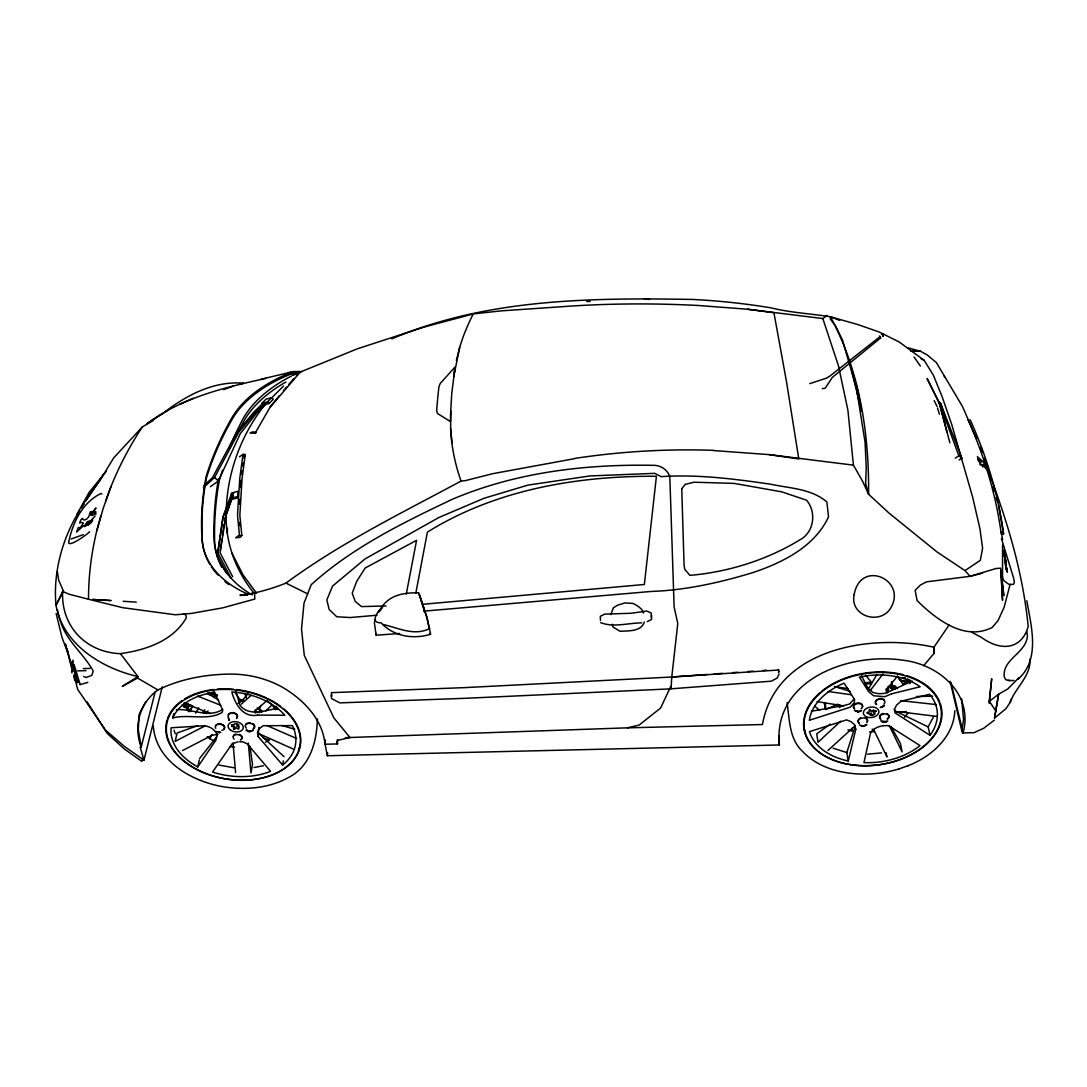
<?xml version="1.0" encoding="UTF-8"?>
<svg xmlns="http://www.w3.org/2000/svg" width="1087" height="1087" viewBox="0 0 1087 1087"><rect width="100%" height="100%" fill="white"/><g stroke="black" fill="none" stroke-linecap="round" stroke-linejoin="round"><path stroke-width="1.5" d="M1002.527 577.143L1002.567 545.09M967.797 419.799L968.245 420.234C984.333 456.268 996.072 494.802 1001.249 533.921L1003.559 533.853C998.369 494.721 986.52 456.187 970.378 420.166L969.93 419.731M337.513 739.676L337.459 743.943L325.108 744.242L325.122 740.532A10.204 1.726 89.5 0 0 325.19 739.785M231.422 496.963L231.517 493.09L237.917 491.297L237.808 496.46L231.395 498.254L233.284 499.055L238.107 497.71M450.765 411.049L450.629 428.631L451.866 442.857A512.684 298.151 -0.1 0 0 460.263 478.769L461.065 481.065L465.318 480.644L492.52 473.728L574.874 458.605M391.809 338.886C486.242 298.463 591.151 297.743 692.174 299.428C718.548 300.732 744.853 303.518 770.9 307.825C790.453 312.73 810.916 313.613 830.414 316.779L830.332 319.13L835.319 325.665L842.534 340.122L856.61 389.228L865.075 442.3L866.257 467.953L865.605 483.484L868.581 494.218L888.881 512.982L936.994 551.924L964.984 570.607L970.08 576.314L996.072 568.501L1000.624 568.188L1003.831 595.69L1000.964 571.151L1002.527 600.296L1001.141 574.33M852.181 728.141L852.072 731.157L847.887 729.812M399.717 633.49L376.184 635.202L376.251 633.544M255.2 713.058L255.35 709.689M57.434 571.857L58.616 580.132L63.494 591.179L62.638 591.464C60.913 626.52 86.05 652.363 120.426 653.667L137.94 676.576L122.274 686.373L137.533 678.084L137.94 676.576C101.634 668.192 63.182 644.605 56.008 605.282C52.937 572.509 62.326 538.242 79.65 510.469M139.068 714.295L138.294 729.825L141.188 747.136L140.155 747.163L143.973 760.126L124.489 746.497L105.425 730.016L77.707 689.457L73.916 674.918M779.134 735.763L779.365 744.975L327.35 755.75L324.728 742.244A106.866 70.492 9.1 0 0 286.588 689.783A73.617 49.119 8.8 0 0 229.683 674.103A138.973 90.697 8.2 0 0 191.312 678.397L185.32 679.837A138.973 90.697 8.2 0 0 157.914 689.96C139.625 702.976 133.225 726.347 141.188 747.136L155.196 691.794M240.811 483.674L241.015 480.359M239.724 504.164L240.023 499.178M240.716 487.574L241.124 480.943M779.365 744.975C772.667 679.674 849.151 652.173 902.359 660.135C938.57 663.994 973.735 693.873 963.109 732.842A5.897 1.182 86.6 0 1 962.335 732.285A10.299 2.038 86.5 0 0 961.791 730.749L950.16 681.372M226.3 508.879C227.713 470.916 241.722 433.509 265.554 403.943M954.807 710.667C953.761 737.149 931.002 757 907.686 765.846M886.978 693.017L887.413 688.397L896.897 676.861M670.761 686.386L660.611 708.045L639.142 725.043L627.335 727.842L345.353 737.665M989.184 702.175L991.697 678.777L989.184 703.398M671.657 677.975L677.785 623.503L674.117 606.899L669.809 476.378A17.541 17.406 -54.8 0 0 655.108 465.358C585.988 463.945 516.271 472.084 452.233 499.327C402.733 522.82 352.134 547.59 311.29 584.629L304.02 603.04L301.52 628.993L304.292 655.407L333.872 717.896L349.987 737.543L337.296 740.437M241.871 473.878L242.306 470.644M241.871 474.435L242.306 471.187M242.945 466.337L243.379 463.089M244.031 458.238L245.254 454.515L242.034 478.796L239.847 515.265L241.83 535.47L240.349 537.236L235.689 537.848L238.338 535.742L241.83 535.47M245.254 454.515L243.012 454.352L239.751 478.633L237.51 515.116L239.466 535.32M454.855 368.289L453.659 376.931L459.692 347.378A502.072 286.764 -0.5 0 1 472.301 315.855L473.307 313.912L500.835 310.896L573.651 305.909A498.811 225.485 0.8 0 1 697.786 305.474M327.35 755.75L327.73 753.019M220.199 550.661L221.87 539.125M222.359 535.823L224.031 524.287M224.506 520.986L224.982 517.684M317.39 718.86C316.847 741.579 310.203 766.811 288.204 777.667C269.549 787.898 247.428 790.004 226.599 787.273C194.07 782.789 155.821 762.218 153.294 725.885M961.791 730.749L963.571 719.621L961.628 698.724M1029.892 659.143C1031.414 675.543 1015.176 687.976 1010.013 702.569L1005.991 708.67L994.537 718.072L998.559 694.267L1007.744 689.009L1018.736 677.853M282.634 765.058A65.071 43.127 8.9 0 0 292.444 725.613L263.203 725.708L258.624 729.268L257.47 733.154L258.258 736.646L282.634 765.058L283.327 760.859M994.537 718.072L998.559 694.267L989.347 701.292L995.801 710.939M258.258 736.646L258.828 727.366M415.791 593.339L427.395 532.114C495.808 489.571 577.007 475.861 656.426 476.255L644.36 584.493L422.87 604.29M779.148 673.967L777.137 678.098L771.254 681.182L671.059 688.818L671.752 677.011L464.421 687.636L331.318 692.65L331.97 696.142M406.293 594.086L416.579 540.307L365.123 568.039L356.781 581.232L352.202 593.217L355.245 601.41L361.509 606.6L386.089 605.962M244.453 455.005L243.855 456.255M217.183 734.866C215.199 729.554 209.954 726.524 204.546 725.749L171.148 727.76A60.913 40.328 8.9 0 0 197.78 766.919L199.301 759.922M204.234 712.936L206.503 713.357M203.554 710.993L203.201 712.583L204.804 709.77M190.279 709.757L189.763 711.55L192.793 706.115M186.815 705.015L187.426 703.737L186.815 705.015L185.388 705.015L184.586 703.751L186.91 704.593M188.459 711.577A7.405 4.932 10.4 0 0 186.815 708.425L186.869 708.167M217.251 734.255L215.973 740.057L197.78 766.919M190.741 704.539A4.891 3.275 10.3 0 1 184.274 706.74L183.757 705.273A4.226 2.826 10.3 0 1 182.956 704.689M183.757 705.273L184.016 707.189A10.761 7.147 10.3 0 1 190.143 710.341L192.29 706.482M186.516 702.881L185.007 703.316L186.42 703.303M848.268 761.022L855.7 729.581L855.129 726.347L846.841 752.557L848.268 761.022A66.606 44.472 -7.8 0 1 809.489 731.633L846.528 719.907L850.904 721.591L854.531 724.662L855.7 729.581M172.779 717.923A64.065 42.461 8.9 0 1 214.587 692.419L222.781 710.3L221.979 712.556C207.712 720.953 188.567 713.833 172.779 717.923L173.784 713.738M143.973 760.126L162.262 686.821M382.542 607.687L378.656 610.948C374.254 617.552 372.732 622.878 381.116 622.865C393.779 636.588 413.237 639.482 430.574 634.278L427.15 617.851L418.767 592.741C401.293 592.823 387.556 595.078 378.439 612.294L380.844 610.079M456.35 360.395L459.692 347.378M461.065 481.065C401.592 513.064 340.476 542.916 285.949 583.121C271.139 589.113 256.07 593.189 240.431 595.486L254.575 593.285L254.82 599.046L222.618 607.878L191.312 613.421L175.374 614.78L122.79 607.701L88.509 599.236A657.431 432.843 2.1 0 1 96.92 530.266L103.211 508.349L110.806 487.03A655.583 430.479 2 0 1 142.315 426.946L153.213 420.465M1010.095 584.371L1004.157 607.212L998.043 620.636L992.254 627.403C964.617 641.575 935.989 619.223 917.143 600.635L915.118 590.377L920.444 584.983L926.559 581.844L970.08 576.314L982.553 573.175M610.867 614.576L613.326 607.891L617.416 605.282L624.971 602.905L633.178 603.462C637.24 605.758 642.172 608.204 643.572 613.041M96.92 530.266L100.928 515.591M142.818 758.413L141.908 761.43L124.421 749.052L107.26 733.453L86.906 701.658M887.685 690.218L886.394 689.511M884.03 705.259L882.739 706.944L880.497 707.46M893.229 688.057L894.153 688.302L893.106 687.881M95.805 514.545L95.738 511.692L94.718 512.67C93.536 514.776 95.452 514.817 91.199 515.51L95.982 507.942L90.615 514.586L91.58 511.624L90.343 511.855L88.794 516.678L86.824 518.975C80.764 522.521 84.392 515.129 80.696 520.225L79.65 523.078L80.832 522.303L83.4 522.956C80.452 527.63 80.479 528.065 78.346 527.508L76.552 532.032L83.577 525.66C84.406 529.899 91.784 518.037 91.471 521.733L87.721 525.238L91.104 522.847L92.735 519.871L84.596 525.823L87.109 521.787L90.873 520.51L95.085 516.176M225.512 516.243L233.202 495.658M105.561 501.175L110.806 487.03M933.651 716.564L928.176 726.877L930.051 735.342L895.009 712.882L894.37 709.349L896.653 705.042L901.014 701.21L929.616 694.294A65.533 43.738 -7.8 0 1 930.051 735.342M994.374 720.097L983.64 728.317L973.979 732.665L962.933 732.937M232.686 576.749L220.117 552.807L225.865 515.972L233.528 493.158L231.558 493.824L223.297 515.985L217.821 552.93L231.069 578.325M1010.013 702.569L1011.617 698.873M255.105 433.36L256.328 432.395L252.918 431.852L250.119 432.857L255.105 433.36L262.021 421.117M866.23 724.73L863.975 726.333L860.877 725.518M265.785 414.704L269.889 407.53L298.327 374.308L295.08 373.792L292.389 374.784M210.334 486.718L218.365 481.011L240.227 433.754L256.817 412.761L265.663 404.119M76.946 514.3L89.093 492.37L106.173 471.5M73.998 664.32L80.207 684.538M213.813 740.763L209.777 738.725L211.775 734.703M260.907 705.463L259.467 708.235L262.443 711.808M99.27 481.595L113.687 457.899L142.315 426.946M62.747 592.592L56.008 605.282L62.638 591.464L69.228 594.263L88.509 599.236M139.802 712.923L145.631 701.93M876.774 674.742L868.622 688.56M203.351 487.764L214.574 477.465L238.76 432.218L255.812 411.837L264.29 403.535M883.921 705.327L881.978 706.863M873.432 710.219L871.502 711.836C870.877 708.751 867.956 708.642 869.722 712.08C864.355 712.012 867.317 713.942 871.978 714.798C875.578 715.722 867.141 715.912 871 713.344L872.304 714.567L874.369 714.553C876.244 711.632 874.193 714.254 873.445 712.325L876.367 711.02L873.472 711.577L874.369 710.626L873.432 710.219A3.818 2.568 -7.8 0 1 872.807 710.789M195.538 713.194L198.704 707.732M206.435 713.683L208.025 710.871M644.387 622.009C641.126 631.832 628.395 630.732 620.079 631.275L613.014 627.036L612.198 624.237M262.497 420.452L265.31 415.37M184.491 704.172L185.103 702.895M882.522 334.32L882.848 336.399L882.929 334.47L881.584 333.994L882.929 334.47L883.378 336.25L882.793 333.913L883.092 334.755M103.537 474.258L85.669 500.903L101.716 477.071M949.046 625.066L933.937 647.227A10.734 3.574 -83.7 0 0 934.209 649.646A6.087 1.889 -85.2 0 1 933.95 653.504L923.665 665.679M83.142 504.11L100.058 479.965M81.457 507.928L84.175 504.096M894.139 688.03L893.174 687.799L894.18 688.112M199.6 758.522L216.653 736.85M866.122 724.608L863.92 725.926L861.257 725.6M89.542 531.638C88.686 533.622 65.763 549.832 68.943 541C72.992 521.977 82.775 502.248 101.05 493.471L101.784 494.096M882.97 674.022L870.157 690.639M247.999 693.56L241.939 700.979L238.026 703.384M853.838 699.226L849.694 703.928L844.504 705.422L811.418 711.251M270.228 406.755L279.359 395.668M283.422 390.749L286.465 387.054M904.438 717.311L908.406 712.596M880.171 338.505L880.837 337.744L832.329 377.379L825.182 388.263L822.343 388.643M288.666 384.54L294.183 378.262M892.332 687.786L894.275 686.998L894.791 687.731L894.193 688.941L892.332 687.786L892.957 688.981M892.427 688.248L894.37 687.473L894.886 688.193M894.791 687.731L894.193 688.941M269.168 403.481L273.231 399.242L271.533 397.706L265.989 399.16L261.899 403.386L263.611 404.921L269.168 403.481L267.47 401.945L261.899 403.386M267.47 401.945L271.533 397.706M1017.853 679.375C1040.68 659.782 1031.223 626.275 1026.807 600.771M271.546 397.978L283.53 386.034M263.638 402.516L253.991 411.987L236.871 432.409L212.468 477.669L203.853 485.658M265.595 710.966L272.103 704.879L267.035 700.639M840.672 721.184L818.022 742.285L816.731 733.861L830.142 724.173M855.686 710.585L857.86 711.876L860.741 711.061M879.111 337.364L830.183 375.83L826.5 378.167L809.761 383.616M827.9 750.56L855.238 725.572M241.3 704.159L251.043 695.435M188.567 708.873L188.662 710.164M254.82 711.197L267.157 700.354M887.522 690.068L886.435 690.408M239.453 456.825L243.012 454.352M296.316 375.708L301.425 371.577L357.324 348.818L423.726 327.16L473.307 313.912M222.645 709.363C209.247 718.507 191.203 708.398 176.393 709.716M165.496 411.429C187.861 394.445 214.587 380.776 243.474 383.195L240.213 384.336M697.8 305.447L747.543 309.238L822.818 318.545L827.302 315.339M251.586 731.116L248.407 731.619L246.491 729.73M860.768 710.681L858.132 711.523L855.809 710.626M955.296 458.184L958.816 455.766L961.859 458.17L959.114 459.964M886.87 721.523C883.527 723.235 877.752 720.504 886.218 721.496M964.984 570.607L980.338 560.294L982.607 548.201L979.93 528.69L972.607 496.976L951.75 424.528L941.913 396.103L933.325 375.11L924.181 360.313L899.058 341.902L879.532 332.133L857.521 324.442L830.414 316.779C859.722 370.504 869.206 433.645 868.581 494.218L862.616 481.31L853.417 465.141L847.901 410.179L838.43 365.708L822.818 318.545M167.303 410.709L147.112 423.604C181.801 397.611 224.696 387.38 266.274 378.344M375.205 619.712L374.376 622.851L376.184 635.202M866.882 724.798L863.092 726.401L859.314 724.988M884.492 705.857L880.28 707.447M265.486 742.204L269.576 740.03L263.136 738.046M205.063 725.899L175.17 741.361L177.113 733.005L197.807 725.572M182.548 750.546L212.278 735.165L217.984 734.432M251.477 730.953L247.985 731.048M647.241 621.601L651.561 619.468L651.548 615.337M253.461 730.192L249.915 731.768L246.11 730.369M912.197 681.06L889.125 691.631L884.111 693.465L878.486 693.683L873.024 692.541L867.997 688.411L861.461 675.747M220.675 732.339L218.963 732.624M837.819 704.159L825.549 709.607L825.495 703.357M179.803 404.201L193.445 398.263M908.583 681.916L902.699 683.94L908.284 681.169A8.112 5.503 -9.1 0 1 899.275 678.886L897.318 676.032M861.556 710.585L858.254 711.917L854.45 710.477M887.766 720.953L884.465 722.271L880.687 720.844M83.319 534.655L71.158 538.989M223.691 389.608L233.121 386.198M787.056 702.623C789.624 719.363 789.04 738.956 802.573 751.43C810.657 760.085 821.296 765.9 832.479 769.514C854.097 776.036 877.562 775.411 899.085 768.889M898.745 769.012L908.229 765.656M886.34 689.226L887.726 689.878M80.153 684.661L87.816 682.364M214.424 691.821L211.557 692.609L217.414 695.748M429.691 628.558C413.848 636.452 398.345 627.797 383.004 624.495M261.138 379.186L293.558 371.564L301.425 371.577M263.38 765.751L254.032 767.531M120.426 653.667C145.223 650.067 171.8 641.588 185.619 619.019A3.533 2.989 -53.6 0 0 184.912 614.427L183.336 614.101M278.014 708.344C266.002 709.96 249.263 717.175 239.982 705.273L235.838 691.346M881.489 752.897L867.494 754.201M219.887 732.597L216.313 731.497M864.994 682.84L871.285 682.106L865.578 675.217M1026.835 631.452L1027.432 636.194C1025.734 653.654 1002.105 658.926 1004.279 677.024L1005.828 679.755L1010.149 680.435M641.697 622.851C628.232 622.973 613.381 627.756 600.608 622.62M287.878 372.692L299.808 371.577M377.08 615.215L350.286 617.538L336.753 616.764L329.157 609.494L326.834 599.875L332.581 586.056L365.123 558.867L438.876 517.507L483.864 498.335L527.969 485.101L590.024 475.929L654.795 473.348L661.127 476.649C697.705 474.177 734.241 478.946 770.384 484.15C789.665 488.376 811.065 488.484 826.854 501.922L828.539 516.801C814.747 546.734 782.477 562.699 752.652 572.672C719.703 582.618 685.693 590.268 651.195 591.45L423.808 611.152M220.022 732.203L218.623 732.162M778.605 670.027L671.752 677.011L707.324 674.456M714.105 673.967L722.57 673.356M732.733 672.622L737.815 672.255M747.978 671.535L753.06 671.168M763.223 670.434L766.62 670.19M869.437 731.959L874.288 731.633L872.182 729.146M238.148 741.85L232.251 743.657L212.549 772.055A63.005 41.768 8.9 0 0 270.541 771.308L247.252 743.861L242.659 741.742L239.656 741.81M896.761 712.094L906.245 711.577M670.869 688.845L465.168 698.302L339.905 702.881L331.617 698.628L330.964 695.136M586.763 301.547L590.092 301.452M83.305 668.587L90.099 668.396M77.625 670.856L86.009 670.638M1008.315 680.639L1013.926 680.489M627.335 727.842L762.422 724.54C776.009 648.654 870.66 632.987 933.937 647.227L933.855 647.213A10.748 3.37 -85.1 0 0 934.127 649.646A3.546 1.169 -83.8 0 1 933.95 653.504M916.382 696.495L932.728 696.196M209.805 564.194A128.144 81.24 -9.5 0 1 202.331 540.253A618.286 389.051 3.6 0 1 206.598 477.438A631.71 405.315 4 0 1 232.265 419.12A119.91 71.511 -8.3 0 1 293.803 372.977L297.729 372.99L297.485 371.577M713.629 450.575L769.229 454.624L853.417 465.141M123.184 601.288L136.283 602.144M886.489 690.693L887.522 689.593M229.805 746.538L234.534 747.054M900.865 700.667L936.287 704.58M747.543 309.238L773.917 312.689L786.526 381.836L798.782 458.931L769.229 454.624M898.405 711.645L936.546 716.387M234.113 767.789L219.126 765.085M837.194 687.133L847.914 688.533M828.049 691.468L850.876 694.702M817.057 701.618L843.865 705.925M846.841 752.557L833.158 748.209M244.222 700.381L239.738 699.267L235.322 692.867M907.699 347.745L920.431 351.237L927.116 354.878L936.396 362.596L962.443 406.429L976.602 438.822M282.049 725.586L294.699 729.187M834.476 686.427L850.306 691.481M203.296 712.216L204.315 712.556M830.414 316.779L839.68 320.42M197.454 696.047L220.675 705.246M184.043 702.922L210.334 713.615M267.076 725.613L296.52 738.453M259.182 733.793L293.096 748.97M83.713 676.413L86.118 677.5L91.879 675.326L93.21 671.005C83.536 653.464 66.049 640.759 60.315 620.799A192.82 123.673 -12.1 0 1 57.366 609.59M921.178 358.887L924.181 360.313M928.176 726.877L896.272 711.537L894.356 709.648M285.949 583.121L307.648 593.842M971.683 632.24L981.289 637.322A64.785 36.713 63 0 0 1028.18 626.438C1022.731 569.968 1005.543 515.211 985.08 462.586M888.921 686.087L891.829 687.663M137.533 678.084L157.914 689.96M207.481 693.302L218.691 700.11M247.578 730.844L246.667 730.043M207.223 736.687L209.777 738.725M814.584 706.006L819.435 710.137M949.861 442.776L939.222 402.217L940.731 403.562L961.859 458.17M258.855 733.44L284.033 756.661M214.574 477.465L218.365 481.011M939.236 403.331L940.16 404.282L927.102 378.575L939.236 403.331L946.872 431.824M429.773 633.408L430.574 634.278M256.505 593.149L243.08 574.955L231.993 553.229M254.562 593.638C235.566 571.069 224.955 541.706 226.205 512.154M897.4 676.413L902.631 683.641M899.234 678.668A8.112 5.503 -9.1 0 0 908.229 680.965L910.227 683.546M914.031 356.998L920.417 366.034M272.103 704.879L275.541 709.716M72.218 663.817L77.204 681.209L76.919 679.769M231.558 493.824L232.02 494.544L222.767 517.82L217.251 555.715L226.68 573.542M229.479 720.002L229.14 719.051L229.343 720.124M891.027 726.51L900.389 743.426L902.088 751.864L889.261 725.545M419.052 594.63L419.704 595.825M1006.209 565.879L1004.945 561.354L1006.997 569.343L1005.298 564.221M419.528 595.391L426.77 617.375L429.392 629.02M934.181 400.627L937.008 406.402M873.568 729.336L886.965 756.946L886.15 752.72M72.421 662.228L78.237 682.364M886.34 689.81L887.535 692.555M68.345 654.374L61.945 637.254L56.157 613.544M939.222 402.217L958.816 455.766M1001.249 573.637L1003.79 580.594L1008.899 584.371L1013.383 584.385L1014.416 582.659L1013.668 578.257L1001.44 538.527M72.231 663.491L71.633 661.983L77.666 682.867L77.028 679.905M420.193 597.225L424.854 612.416M174.029 730.233L175.265 733.834M937.483 407.951L939.413 414.188M992.907 486.759L994.333 491.392M996.236 497.561L997.662 502.18M980.95 447.246L982.39 452.043M984.306 458.415L986.711 466.391M940.731 403.562L944.508 416.294M244.969 693.397L246.301 698.031M72 673.03L71.552 671.019M941.858 410.696L944.834 421.933M67.19 649.061L72.231 668.451M65.437 643.884L72.394 670.951M73.631 675.72L74.854 680.503M944.209 375.626L944.644 377.338M228.229 717.393L228.936 720.341M72.924 660.135L73.359 661.874M950.989 682.609L963.109 732.842M251.831 593.475L252.143 594.956M778.469 669.334L778.931 671.82M998.6 505.265L1003.559 533.853M293.803 372.977L293.558 371.564A119.991 71.47 -8.3 0 0 231.966 417.693A632.199 405.234 4 0 0 206.285 475.984A618.761 388.956 3.5 0 0 201.992 538.799A128.239 81.212 -9.5 0 0 247.157 593.801L247.469 595.282A128.144 81.24 -9.5 0 1 244.765 594.032M1001.249 531.801L1002.594 539.641M249.983 746.416L252.51 764.555L250.975 772.925L248.298 743.032M1005.923 565.675L1006.086 566.911L1005.475 564.588M839.49 704.797L839.748 707.406M239.67 522.494L239.996 525.863M233.026 743.1L235.594 772.599M450.629 428.631L451.866 442.857M325.054 743.644L325.027 742.679M600.432 620.378L600.35 616.261L604.698 614.128L631.017 613.272L646.914 611.03L651.276 613.095L651.303 617.226M227.319 528.16L227.387 533.16M65.777 645.298A2.283 0.72 89.8 0 1 65.451 644.713M839.626 707.651A30.001 20.191 -7.9 0 1 839.612 705.001M865.266 684.239A30.001 20.191 -7.9 0 1 871.57 683.628M887.889 686.712A30.001 20.191 -7.9 0 1 892.142 689.185M824.829 705.748A44.173 29.825 -7.9 0 1 824.449 702.664M825.237 707.664A44.2 29.811 -7.9 0 1 824.843 703.017M825.441 707.148A44.132 29.811 -7.9 0 1 824.585 704.159M892.006 687.731A2.31 1.563 -8.7 0 1 892.332 684.987A5.87 3.981 -8.8 0 1 891.979 682.554A32.27 21.889 -7.9 0 0 891.598 681.753M910.281 680.87A11.169 7.582 -9.3 0 1 908.392 680.992L908.433 681.25A11.169 7.582 -9.3 0 0 910.335 681.128M891.408 682.201A32.297 21.889 -7.8 0 1 892.223 683.777A5.87 3.981 -8.8 0 0 892.59 686.21A2.31 1.563 -8.7 0 1 895.498 686.536A2.31 1.563 -8.7 0 1 895.049 688.628L895.063 688.669A1.712 1.155 -8.7 0 1 897.536 688.669M892.835 689.307A2.31 1.563 -8.7 0 1 891.843 686.902A2.31 1.563 -8.7 0 1 895.593 686.807A2.31 1.563 -8.7 0 1 894.017 689.267M905.009 677.758A2.215 1.495 -9.1 0 1 902.835 677.812M905.063 677.962A2.215 1.495 -9.1 0 1 902.455 677.785M910.444 680.353A7.663 5.19 -9.3 0 1 909.031 679.891M908.406 679.579A7.663 5.19 -9.3 0 1 907.346 678.804M886.435 688.642A1.712 1.155 -8.5 0 1 888.446 689.579A1.712 1.155 -8.5 0 1 886.612 690.938M886.489 688.941A1.712 1.155 -8.5 0 1 888.5 690.028A1.712 1.155 -8.5 0 1 886.231 691.21M940.173 703.262A69.541 46.415 -7.8 0 1 856.189 765.397A69.541 46.415 -7.8 0 1 820.427 692.297M821.772 691.183A69.541 46.415 -7.8 0 1 903.596 674.782M906.558 675.625A69.541 46.415 -7.8 0 1 920.01 681.236M921.328 681.984A69.541 46.415 -7.8 0 1 939.616 701.822M876.584 704.661A4.756 3.193 -8.2 0 1 876.801 700.3A4.756 3.193 -8.2 0 1 883.174 699.566A4.756 3.193 -8.2 0 1 884.071 703.805M876.475 704.104A4.756 3.193 -8.2 0 1 875.348 701.849M875.606 701.006A4.756 3.193 -8.2 0 1 876.992 699.525M878.024 698.982A4.756 3.193 -8.2 0 1 882.739 698.873M883.663 699.362A4.756 3.193 -8.2 0 1 884.329 700.014M861.42 703.846A4.593 3.098 -7.6 0 1 862.29 706.835M854.518 708.425A4.593 3.098 -7.6 0 1 854.966 703.996M855.958 703.479A4.593 3.098 -7.6 0 1 860.537 703.371M859.287 723.494A4.742 3.166 -7.5 0 1 859.45 719.186A4.742 3.166 -7.5 0 1 865.823 718.466A4.742 3.166 -7.5 0 1 866.747 722.651M886.897 713.711A4.715 3.152 -8.1 0 1 887.277 718.697M880.674 718.86A4.715 3.152 -8.1 0 1 880.361 715.029M881.19 714.349A4.715 3.152 -8.1 0 1 883.378 713.48M880.783 719.417A4.715 3.152 -8.1 0 1 881.299 714.906A4.715 3.152 -8.1 0 1 887.916 714.743A4.715 3.152 -8.1 0 1 887.386 719.254M865.388 717.76A4.742 3.166 -7.5 0 1 867.195 721.32M859.178 722.937A4.742 3.166 -7.5 0 1 858.839 719.091M859.654 718.412A4.742 3.166 -7.5 0 1 860.673 717.882M854.613 708.982A4.606 3.098 -7.6 0 1 855.061 704.553A4.606 3.098 -7.6 0 1 861.529 704.39A4.606 3.098 -7.6 0 1 861.067 708.819M805.413 732.556A69.391 46.401 -7.8 0 1 804.407 729.676M574.846 458.401A637.58 541.584 -6.2 0 1 713.643 450.358M778.686 671.481A9.416 7.269 -9.8 0 1 778.469 672.581M218.501 478.688A764.433 473.973 7.1 0 0 213.99 537.997A140.576 89.419 -8.8 0 0 250.948 594.236M221.762 567.237A140.372 89.474 -8.9 0 1 219.873 563.433M219.302 562.156A140.372 89.474 -8.9 0 1 214.642 540.878A763.251 474.163 7.2 0 1 219.425 479.883A786.852 500.563 8.1 0 1 220.974 474.965M285.895 382.04A131.581 78.943 -7.8 0 0 242.714 423.21A786.852 500.563 8.1 0 0 238.895 430.778M221.368 473.742A786.852 500.563 8.1 0 1 222.59 470.087M228.922 584.67A128.144 81.24 -9.5 0 1 224.968 581.599M217.971 575.009A128.144 81.24 -9.5 0 1 211.367 566.68M229.221 448.102A788.102 500.4 8 0 1 242.156 420.411A131.758 78.875 -7.8 0 1 291.452 376.034M292.688 375.409A131.758 78.875 -7.8 0 1 297.729 372.99M240.01 594.983A132.369 90.33 8.6 0 1 243.135 594.861M644.143 298.612A15.327 5.462 2.7 0 1 649.537 299.469M276.207 706.414A43.154 28.928 9 0 1 277.606 708.901M275.351 706.496A43.208 28.941 9 0 1 276.927 708.969M239.439 700.775A29.322 19.593 9 0 1 242.483 701.36M257.143 708.017A29.322 19.593 9 0 1 261.383 712.053M188.744 710.749A2.12 1.413 10.2 0 1 188.078 708.262M186.815 708.425A10.761 7.147 10.3 0 1 190.089 710.585M188.065 703.561A2.378 1.59 10.3 0 1 186.366 705.653A2.378 1.59 10.3 0 1 183.581 703.669M189.872 711.088A7.826 5.204 10.2 0 1 190.592 711.496M215.117 693.343A7.663 5.19 9.9 0 1 208.093 692.935M208.391 694.348A7.677 5.19 9.9 0 0 214.859 694.552L217.06 694.675A23.14 15.571 9.2 0 0 213.84 697.528M190.116 704.675A4.226 2.826 10.3 0 1 186.692 706.917A4.226 2.826 10.3 0 1 182.154 704.879M189.926 705.178A4.226 2.826 10.3 0 1 183.608 705.939M213.595 696.957A23.112 15.571 9.2 0 1 214.098 696.319M214.655 695.694A23.112 15.571 9.2 0 1 215.253 695.096M189.926 710.871A7.826 5.204 10.2 0 1 190.633 711.292M185.904 707.134A10.748 7.147 10.3 0 1 187.005 707.583A7.405 4.932 10.4 0 1 188.581 710.191M256.736 712.596A1.671 1.128 8.5 0 1 259.576 712.515M257.198 712.461A1.671 1.128 8.5 0 1 259.209 712.583M292.498 717.963A67.951 45.043 8.9 0 1 243.311 780.289A67.951 45.043 8.9 0 1 167.126 719.798M167.67 718.181A67.951 45.043 8.9 0 1 182.1 700.572M184.79 698.832A67.951 45.043 8.9 0 1 197.386 693.058M198.921 692.568A67.951 45.043 8.9 0 1 213.826 689.471M217.128 689.158A67.951 45.043 8.9 0 1 233.46 689.253M236.735 689.593A67.951 45.043 8.9 0 1 251.342 692.46M252.918 692.895A67.951 45.043 8.9 0 1 266.492 697.99M267.905 698.656A67.951 45.043 8.9 0 1 280.691 706.428M283.299 708.466A67.951 45.043 8.9 0 1 291.533 716.741M215.769 728.331A4.62 3.071 9.3 0 1 217.332 724.621A4.62 3.071 9.3 0 1 223.215 725.518A4.62 3.071 9.3 0 1 223.691 729.54M222.876 730.056A4.62 3.071 9.3 0 1 221.857 730.382M224.235 725.939A4.62 3.071 9.3 0 1 223.8 728.983M215.484 726.157A4.62 3.071 9.3 0 1 216.313 724.73M217.128 724.214A4.62 3.071 9.3 0 1 221.653 724.091M222.713 724.567A4.62 3.071 9.3 0 1 223.596 725.206M239.262 734.35A4.457 2.962 8.7 0 1 241.287 739.051M233.27 736.334A4.457 2.962 8.7 0 1 235.865 734.133M246.341 728.154A4.661 3.112 8.6 0 1 247.021 723.806A4.661 3.112 8.6 0 1 253.529 724.798A4.661 3.112 8.6 0 1 252.85 729.146M229.982 713.086A4.647 3.112 9.1 0 1 236.069 713.751A4.647 3.112 9.1 0 1 236.653 717.909M228.311 715.056A4.647 3.112 9.1 0 1 229.153 713.602M228.596 717.243A4.647 3.112 9.1 0 1 230.186 713.493A4.647 3.112 9.1 0 1 236.096 714.404A4.647 3.112 9.1 0 1 236.545 718.466M252.768 723.616A4.661 3.112 8.6 0 1 253.787 728.073M245.431 725.219A4.661 3.112 8.6 0 1 247.116 723.249M248.149 722.909A4.661 3.112 8.6 0 1 250.526 722.855M234.153 739.146A4.47 2.962 8.7 0 1 234.765 735.016A4.47 2.962 8.7 0 1 241.015 735.967A4.47 2.962 8.7 0 1 240.39 740.098M299.849 746.361A67.829 45.029 8.9 0 1 298.816 749.133M851.732 370.205L861.407 410.995L859.572 400.641A291.629 175.129 -2.9 0 0 855.659 383.167L851.732 370.205M450.562 414.555L450.453 421.579L437.368 413.413L436.648 410.41L437.681 398.481L438.876 387.026L440.208 383.494L455.059 366.971L451.716 393.82L450.562 414.555M1005.964 562.183L1004.633 558.596L1006.086 563.215L1005.339 559.914L1005.964 562.183M854.477 699.471L854.423 702.447L850.265 707.161L809.367 720.273A64.432 42.991 -7.8 0 1 844.083 683.139L854.477 699.471M854.178 594.548C849.436 616.098 880.035 625.799 890.796 607.918C907.414 579.697 860.483 558.827 854.178 594.548M681.753 488.81L684.09 565.512L684.837 569.425L689.905 575.363C729.336 571.979 768.754 559.37 802.396 538.337C814.571 529.709 816.011 511.135 806.5 500.183L781.784 491.854L734.146 483.402L694.063 482.207L685.177 484.367L681.753 488.81M1005.461 557.4L1004.048 553.365L1005.461 557.4M1005.244 556.761L1004.225 554.221L1005.244 556.761M1005.747 567.21L1007.377 572.238L1005.842 567.237M237.374 724.336L238.501 726.782L236.857 726.306C238.773 722.081 232.604 724.241 234.085 724.472C235.906 725.64 227.822 723.643 233.542 725.885L231.721 726.442L234.982 726.877C231.993 729.228 233.909 730.668 236.287 727.774C239.045 729.73 238.827 729.812 238.977 726.605C235.607 722.977 241.572 725.926 237.374 724.336M980.229 460.548L982.023 461.839L977.349 456.893L985.406 463.633L985.895 465.684L984.238 463.524L983.762 464.502C989.605 472.668 986.208 469.108 982.702 464.475L982.879 467.03L981.507 464.421C981.14 465.508 978.694 464.856 980.651 463.048C979.455 463.103 974.808 455.535 980.229 460.548M870.646 732.611L863.948 762.598A61.877 41.238 -7.8 0 0 920.01 745.587L888.758 725.79C882.073 724.988 874.75 726.972 870.646 732.611M1005.964 568.053L1006.521 569.941L1006.018 568.093M879.791 336.182L880.09 338.166L879.791 336.182M891.571 693.819L884.75 696.685L873.635 695.775L868.608 691.645L859.382 677.147A62.435 41.714 -7.8 0 1 920.145 686.767L891.571 693.819M257.565 715.097C243.04 718.113 235.077 703.941 231.803 691.971A60.6 40.219 8.9 0 1 284.848 715.246L257.565 715.097M918.8 350.856L910.621 350.87L920.431 351.237L918.8 350.856M110.833 600.554L92.68 599.48L110.833 600.554M1004.986 558.351L1004.211 555.674L1005.896 560.77L1004.836 557.128L1004.986 558.351M1003.668 550.416L1005.108 554.547L1003.668 550.416M337.459 743.943L337.092 741.945L337.459 743.943M838.648 761.851A69.038 46.075 -7.8 0 0 941.383 713.711A69.038 46.075 -7.8 0 0 838.063 681.698A69.038 46.075 -7.8 0 0 838.648 761.851M866.339 716.809A7.826 5.245 -7.8 0 0 878.839 712.461A7.826 5.245 -7.8 0 0 868.228 707.623A7.826 5.245 -7.8 0 0 866.339 716.809M190.279 765.52A67.462 44.716 8.9 0 0 299.36 748.291A67.462 44.716 8.9 0 0 210.443 690.49A67.462 44.716 8.9 0 0 190.279 765.52M230.865 730.355A7.65 5.095 8.9 0 0 243.189 728.29A7.65 5.095 8.9 0 0 233.026 721.768A7.65 5.095 8.9 0 0 230.865 730.355"/></g></svg>
